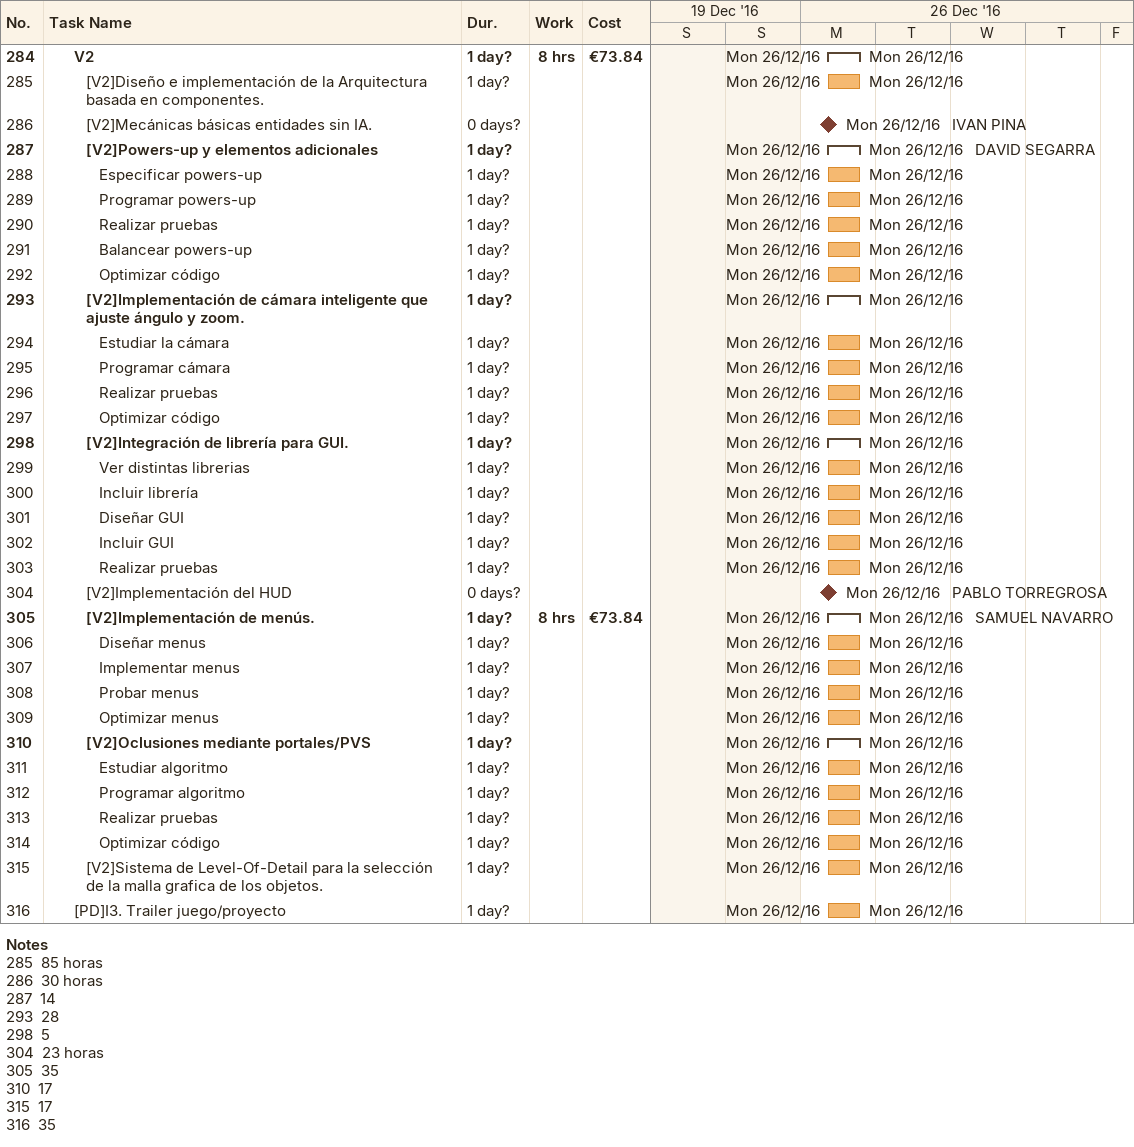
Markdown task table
| ID | Level | Task | Duration | Start | Finish | Resources | Work (h) | Cost (€) |
|---|---|---|---|---|---|---|---|---|
| 284 | 3 | **V2** | 1d? | 2016-12-26 | 2016-12-26 |  | 8 | 73.84 |
| 285 | 4 | [V2]Diseño e implementación de la Arquitectura basada en componentes. | 1d? | 2016-12-26 | 2016-12-26 |  |  |  |
| 286 | 4 | [V2]Mecánicas básicas entidades sin IA. | 0d? | 2016-12-26 | 2016-12-26 | IVAN PINA |  |  |
| 287 | 4 | **[V2]Powers-up y elementos adicionales** | 1d? | 2016-12-26 | 2016-12-26 | DAVID SEGARRA |  |  |
| 288 | 5 | Especificar powers-up | 1d? | 2016-12-26 | 2016-12-26 |  |  |  |
| 289 | 5 | Programar powers-up | 1d? | 2016-12-26 | 2016-12-26 |  |  |  |
| 290 | 5 | Realizar pruebas | 1d? | 2016-12-26 | 2016-12-26 |  |  |  |
| 291 | 5 | Balancear powers-up | 1d? | 2016-12-26 | 2016-12-26 |  |  |  |
| 292 | 5 | Optimizar código | 1d? | 2016-12-26 | 2016-12-26 |  |  |  |
| 293 | 4 | **[V2]Implementación de cámara inteligente que ajuste ángulo y zoom.** | 1d? | 2016-12-26 | 2016-12-26 |  |  |  |
| 294 | 5 | Estudiar la cámara | 1d? | 2016-12-26 | 2016-12-26 |  |  |  |
| 295 | 5 | Programar cámara | 1d? | 2016-12-26 | 2016-12-26 |  |  |  |
| 296 | 5 | Realizar pruebas | 1d? | 2016-12-26 | 2016-12-26 |  |  |  |
| 297 | 5 | Optimizar código | 1d? | 2016-12-26 | 2016-12-26 |  |  |  |
| 298 | 4 | **[V2]Integración de librería para GUI.** | 1d? | 2016-12-26 | 2016-12-26 |  |  |  |
| 299 | 5 | Ver distintas librerias | 1d? | 2016-12-26 | 2016-12-26 |  |  |  |
| 300 | 5 | Incluir librería | 1d? | 2016-12-26 | 2016-12-26 |  |  |  |
| 301 | 5 | Diseñar GUI | 1d? | 2016-12-26 | 2016-12-26 |  |  |  |
| 302 | 5 | Incluir GUI | 1d? | 2016-12-26 | 2016-12-26 |  |  |  |
| 303 | 5 | Realizar pruebas | 1d? | 2016-12-26 | 2016-12-26 |  |  |  |
| 304 | 4 | [V2]Implementación del HUD | 0d? | 2016-12-26 | 2016-12-26 | PABLO TORREGROSA |  |  |
| 305 | 4 | **[V2]Implementación de menús.** | 1d? | 2016-12-26 | 2016-12-26 | SAMUEL NAVARRO | 8 | 73.84 |
| 306 | 5 | Diseñar menus | 1d? | 2016-12-26 | 2016-12-26 |  |  |  |
| 307 | 5 | Implementar menus | 1d? | 2016-12-26 | 2016-12-26 |  |  |  |
| 308 | 5 | Probar menus | 1d? | 2016-12-26 | 2016-12-26 |  |  |  |
| 309 | 5 | Optimizar menus | 1d? | 2016-12-26 | 2016-12-26 |  |  |  |
| 310 | 4 | **[V2]Oclusiones mediante portales/PVS** | 1d? | 2016-12-26 | 2016-12-26 |  |  |  |
| 311 | 5 | Estudiar algoritmo | 1d? | 2016-12-26 | 2016-12-26 |  |  |  |
| 312 | 5 | Programar algoritmo | 1d? | 2016-12-26 | 2016-12-26 |  |  |  |
| 313 | 5 | Realizar pruebas | 1d? | 2016-12-26 | 2016-12-26 |  |  |  |
| 314 | 5 | Optimizar código | 1d? | 2016-12-26 | 2016-12-26 |  |  |  |
| 315 | 4 | [V2]Sistema de Level-Of-Detail para la selección de la malla grafica de los objetos. | 1d? | 2016-12-26 | 2016-12-26 |  |  |  |
| 316 | 3 | [PD]I3. Trailer juego/proyecto | 1d? | 2016-12-26 | 2016-12-26 |  |  |  |

Notes
- 285: 85 horas
- 286: 30 horas
- 287: 14
- 293: 28
- 298: 5
- 304: 23 horas
- 305: 35
- 310: 17
- 315: 17
- 316: 35
